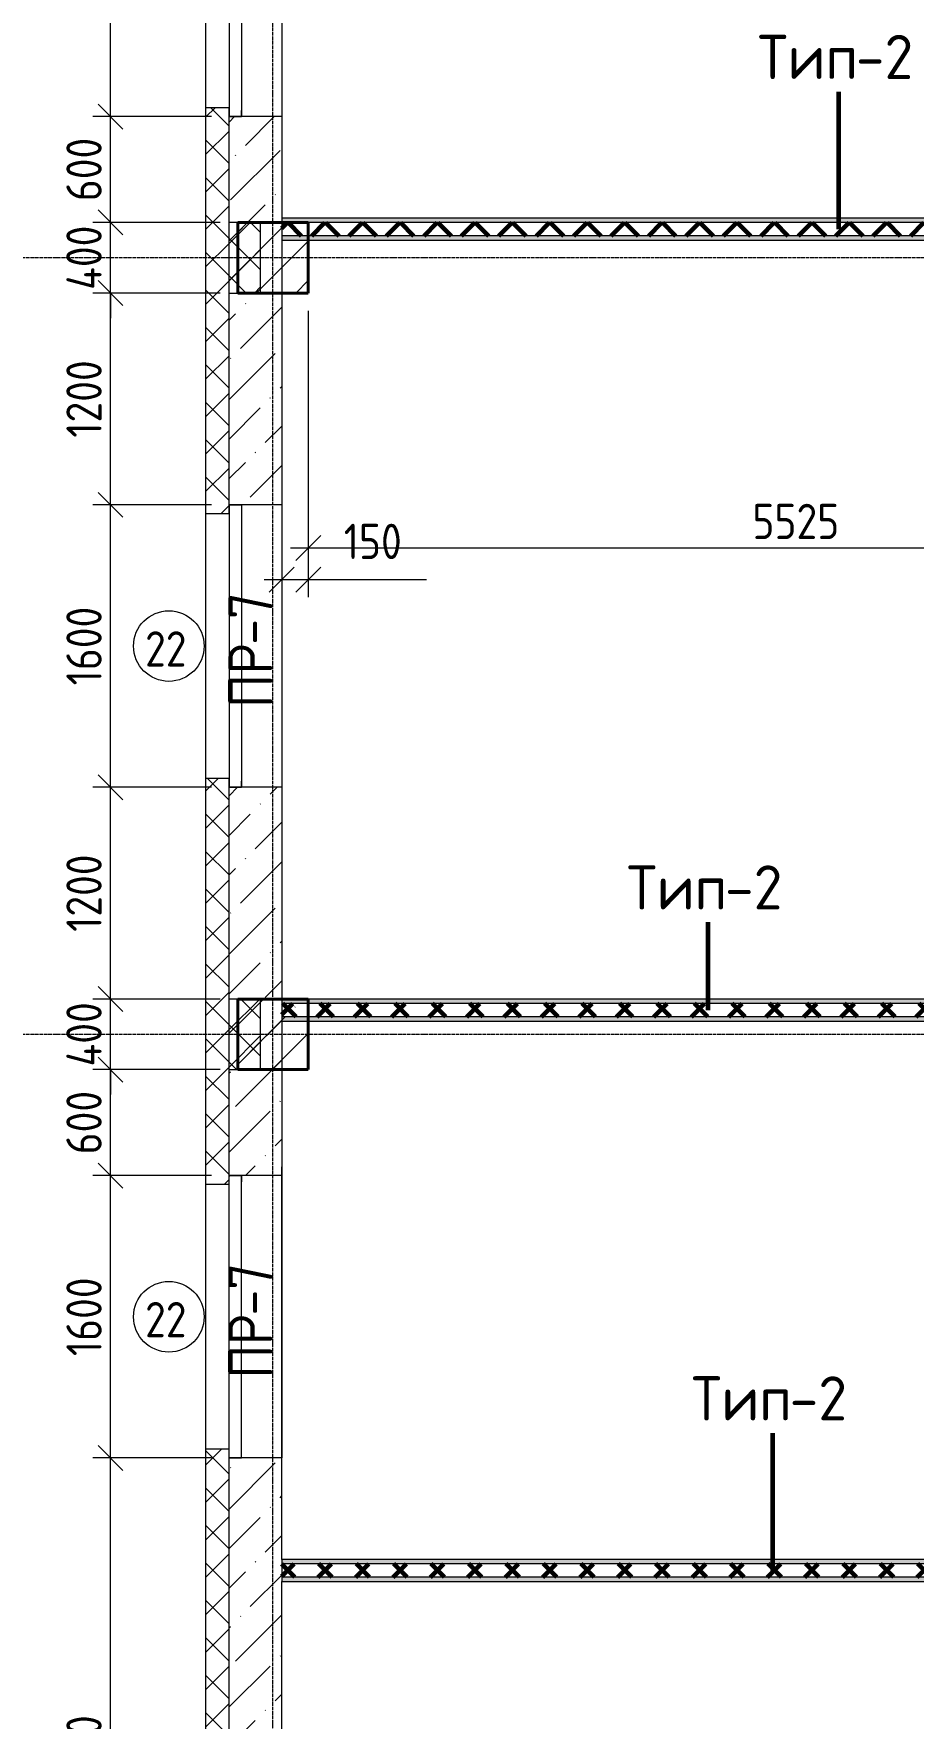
# Model space of a CAD drawing. Header units: millimetres. Extents: x -60946 to 138510, y -262288 to 24501.
# Drawn here: x -20946 to -15962, y -203498 to -193954 of the extents above; entities that cross this region are included whole.
import ezdxf

# ---------------------------------------------------------------- set-up
doc = ezdxf.new("R2010")
doc.units = ezdxf.units.MM
doc.linetypes.add('ADSK_Линия сетки', pattern=[25, 20, -2.5, 0, -2.5])
for name, color, linetype, lineweight in [('2)Тип-2', 3, 'Continuous', 60), ('_ Окна', 7, 'Continuous', 18), ('Марки', 7, 'Continuous', 20), ('Марки окон', 7, 'Continuous', 20), ('Несущие колонны', 7, 'Continuous', 18), ('Окна', 7, 'Continuous', 9), ('Оси', 7, 'Continuous', 9), ('Размеры', 7, 'Continuous', 9), ('Стены внутренние', 7, 'Continuous', 18), ('Стены наружные', 7, 'Continuous', 18), ('Стены штриховка', 7, 'Continuous', 9)]:
    doc.layers.add(name, color=color, linetype=linetype, lineweight=lineweight)
doc.styles.add('GOST Common_2', font='', dxfattribs={"width": 0.9, "height": 250})
doc.styles.add('GOST Common_3', font='', dxfattribs={"width": 0.9, "height": 200})
doc.styles.add('GOST Common_4', font='', dxfattribs={"height": 250})
doc.styles.get('GOST Common_2').set_extended_font_data('GOST Common')
doc.styles.get('GOST Common_3').set_extended_font_data('GOST Common')
doc.styles.get('GOST Common_4').set_extended_font_data('GOST Common')
doc.dimstyles.new('ADSK_Основной_2_0', dxfattribs={"dimscale": 304.8, "dimtxt": 201.142999, "dimasz": 0.463911, "dimexe": 0.328084, "dimexo": 0.328084, "dimgap": 0.164042, "dimtad": 1, "dimdec": 3, "dimrnd": 0.001, "dimdsep": 46, "dimtxsty": 'GOST Common_3', "dimblk1": 'OBLIQUE', "dimblk2": 'OBLIQUE', "dimsah": 1, "dimcen": 0.09, "dimdle": 0.328084, "dimazin": 2, "dimtfac": 1, "dimtdec": 4, "dimtix": 1, "dimtmove": 0, "dimatfit": 3, "dimfxl": 1, "dimtvp": 1, "dimtolj": 1, "dimtzin": 0, "dimlwd": 20, "dimlwe": 20, "dimarcsym": 2})
doc.dimstyles.new('ADSK_Основной_2_0_1', dxfattribs={"dimscale": 304.8, "dimtxt": 201.142999, "dimasz": 0.463911, "dimexe": 0.328084, "dimexo": 0.328084, "dimgap": 0.164042, "dimtad": 1, "dimdec": 3, "dimrnd": 0.001, "dimdsep": 46, "dimtxsty": 'GOST Common_3', "dimblk1": 'OBLIQUE', "dimblk2": 'OBLIQUE', "dimsah": 1, "dimcen": 0.09, "dimdle": 0.328084, "dimazin": 2, "dimtfac": 1, "dimtdec": 4, "dimtix": 1, "dimtmove": 1, "dimatfit": 3, "dimfxl": 1, "dimtvp": 1, "dimtolj": 1, "dimtzin": 0, "dimlwd": 20, "dimlwe": 20, "dimarcsym": 2})
doc.dimstyles.new('ADSK_Основной_2_0_2', dxfattribs={"dimscale": 304.8, "dimtxt": 201.142999, "dimasz": 0.463911, "dimexe": 0.328084, "dimexo": 0.328084, "dimgap": 0.164042, "dimtad": 1, "dimdec": 3, "dimrnd": 0.001, "dimdsep": 46, "dimtxsty": 'GOST Common_3', "dimblk1": 'OBLIQUE', "dimblk2": 'OBLIQUE', "dimsah": 1, "dimcen": 0.09, "dimdle": 0.328084, "dimazin": 2, "dimtfac": 1, "dimtdec": 4, "dimtix": 1, "dimtmove": 0, "dimatfit": 3, "dimfxl": 1, "dimtvp": 1, "dimtolj": 1, "dimtzin": 0, "dimlwd": 20, "dimlwe": 20, "dimarcsym": 2})
pattern_1 = [(45, (9.36, -198628.46), (-224.5064, 224.5064), []), (45, (233.87, -198628.46), (-224.5064, 224.5064), [396.875, -79.375, 3.353, -76.022])]
pattern_2 = [(45, (9.36, -198628.46), (-106.066, 106.066), []), (135, (9.36, -198628.46), (-106.066, -106.066), [])]

# ---------------------------------------------------------------- blocks, each defined once
blk = doc.blocks.new('ADSK_КолоннаЖБ_Прямоугольная - 400x400 мм-1807142-Кладочный план 4-го этажа')
at = {"layer": 'Несущие колонны', "lineweight": 40}
for p, q in [((-200, 200), (200, 200)), ((-200, -200), (-200, 200)), ((200, 200), (200, -200)), ((200, -200), (-200, -200))]:
    blk.add_line(p, q, dxfattribs=at)
blk = doc.blocks.new('ОКНО L03 _2СТ_RS - ОК-5_1600х2000h-3556615-Кладочный план 4-го этажа')
at = {"layer": '_ Окна'}
for p, q in [((-838.1, 149), (761.9, 149)), ((-838.1, 149), (-838.1, 79)), ((-838.1, 149), (-833.1, 149)), ((-818.1, 149), (-38.1, 149)), ((-38.1, 149), (741.9, 149)), ((761.9, 149), (756.9, 149)), ((761.9, 149), (761.9, 79)), ((-838.1, 79), (761.9, 79)), ((-838.1, 79), (-803.1, 79)), ((-818.1, 79), (-38.1, 79)), ((-38.1, 79), (741.9, 79)), ((761.9, 79), (726.9, 79))]:
    blk.add_line(p, q, dxfattribs=at)
at = {"layer": 'Окна'}
blk.add_line((-888.1, -150), (811.9, -150), dxfattribs=at)
blk = doc.blocks.new('ОКНО L03 _2СТ_RS - ОК-5_1600х2000h-3556607-Кладочный план 4-го этажа')
at = {"layer": '_ Окна'}
for p, q in [((-838.1, -79), (761.9, -79)), ((-838.1, -149), (-838.1, -79)), ((-838.1, -79), (-803.1, -79)), ((-818.1, -79), (-38.1, -79)), ((-38.1, -79), (741.9, -79)), ((761.9, -79), (726.9, -79)), ((761.9, -149), (761.9, -79)), ((-838.1, -149), (761.9, -149)), ((-838.1, -149), (-833.1, -149)), ((-818.1, -149), (-38.1, -149)), ((-38.1, -149), (741.9, -149)), ((761.9, -149), (756.9, -149))]:
    blk.add_line(p, q, dxfattribs=at)
at = {"layer": 'Окна'}
blk.add_line((-888.1, 150), (811.9, 150), dxfattribs=at)
blk = doc.blocks.new('_Oblique')
at = {"color": 0, "linetype": 'ByBlock', "lineweight": -2}
blk.add_line((-0.5, -0.5), (0.5, 0.5), dxfattribs=at)
blk = doc.blocks.new('*D5890')
at = {"layer": 'Defpoints', "color": 0, "transparency": 16777216}
for p in [(-20511.3, -202023.5), (-19839.6, -202023.5), (-19790.6, -205423.5)]:
    blk.add_point(p, dxfattribs=at)
at = {"layer": 'Размеры', "color": 0, "lineweight": 20, "transparency": 16777216}
for p, q in [((-20511.3, -205523.5), (-20511.3, -201923.5)), ((-19939.6, -202023.5), (-20611.3, -202023.5)), ((-19890.6, -205423.5), (-20611.3, -205423.5))]:
    blk.add_line(p, q, dxfattribs=at)
at = {"layer": 'Размеры', "color": 0, "lineweight": 20, "transparency": 16777216, "xscale": 141.4, "yscale": 141.4, "zscale": 141.4}
for p, rotation in [((-20511.3, -202023.5), 90), ((-20511.3, -205423.5), 270)]:
    blk.add_blockref('_Oblique', p, dxfattribs=dict(at, rotation=rotation))
at = {"layer": 'Размеры', "color": 0, "lineweight": 9, "transparency": 16777216, "insert": (-20661.3, -203723.5), "char_height": 200, "width": 625.93, "attachment_point": 5, "rotation": 90, "style": 'GOST Common_3'}
blk.add_mtext('\\A1;3400', dxfattribs=at)
blk = doc.blocks.new('*D5891')
at = {"layer": 'Defpoints', "color": 0, "transparency": 16777216}
for p in [(-20511.3, -200423.5), (-19839.6, -200423.5), (-19839.6, -202023.5)]:
    blk.add_point(p, dxfattribs=at)
at = {"layer": 'Размеры', "color": 0, "lineweight": 20, "transparency": 16777216}
for p, q in [((-20511.3, -202123.5), (-20511.3, -200323.5)), ((-19939.6, -200423.5), (-20611.3, -200423.5)), ((-19939.6, -202023.5), (-20611.3, -202023.5))]:
    blk.add_line(p, q, dxfattribs=at)
at = {"layer": 'Размеры', "color": 0, "lineweight": 20, "transparency": 16777216, "xscale": 141.4, "yscale": 141.4, "zscale": 141.4}
for p, rotation in [((-20511.3, -200423.5), 90), ((-20511.3, -202023.5), 270)]:
    blk.add_blockref('_Oblique', p, dxfattribs=dict(at, rotation=rotation))
at = {"layer": 'Размеры', "color": 0, "lineweight": 9, "transparency": 16777216, "insert": (-20661.3, -201223.5), "char_height": 200, "width": 560.473, "attachment_point": 5, "rotation": 90, "style": 'GOST Common_3'}
blk.add_mtext('\\A1;1600', dxfattribs=at)
blk = doc.blocks.new('*D5892')
at = {"layer": 'Defpoints', "color": 0, "transparency": 16777216}
for p in [(-20511.3, -199823.5), (-19790.6, -199823.5), (-19839.6, -200423.5)]:
    blk.add_point(p, dxfattribs=at)
at = {"layer": 'Размеры', "color": 0, "lineweight": 20, "transparency": 16777216}
for p, q in [((-20511.3, -200523.5), (-20511.3, -199723.5)), ((-19890.6, -199823.5), (-20611.3, -199823.5)), ((-19939.6, -200423.5), (-20611.3, -200423.5))]:
    blk.add_line(p, q, dxfattribs=at)
at = {"layer": 'Размеры', "color": 0, "lineweight": 20, "transparency": 16777216, "xscale": 141.4, "yscale": 141.4, "zscale": 141.4}
for p, rotation in [((-20511.3, -199823.5), 90), ((-20511.3, -200423.5), 270)]:
    blk.add_blockref('_Oblique', p, dxfattribs=dict(at, rotation=rotation))
at = {"layer": 'Размеры', "color": 0, "lineweight": 9, "transparency": 16777216, "insert": (-20661.3, -200123.5), "char_height": 200, "width": 454.106, "attachment_point": 5, "rotation": 90, "style": 'GOST Common_3'}
blk.add_mtext('\\A1;600', dxfattribs=at)
blk = doc.blocks.new('*D5893')
at = {"layer": 'Defpoints', "color": 0, "transparency": 16777216}
for p in [(-20511.3, -199423.5), (-19790.6, -199423.5), (-19790.6, -199823.5)]:
    blk.add_point(p, dxfattribs=at)
at = {"layer": 'Размеры', "color": 0, "lineweight": 20, "transparency": 16777216}
for p, q in [((-20511.3, -199423.5), (-20511.3, -199282.1)), ((-19890.6, -199423.5), (-20611.3, -199423.5)), ((-20511.3, -199823.5), (-20511.3, -199423.5)), ((-19890.6, -199823.5), (-20611.3, -199823.5)), ((-20511.3, -199823.5), (-20511.3, -199964.9))]:
    blk.add_line(p, q, dxfattribs=at)
at = {"layer": 'Размеры', "color": 0, "lineweight": 20, "transparency": 16777216, "xscale": 141.4, "yscale": 141.4, "zscale": 141.4}
for p, rotation in [((-20511.3, -199423.5), 270), ((-20511.3, -199823.5), 90)]:
    blk.add_blockref('_Oblique', p, dxfattribs=dict(at, rotation=rotation))
at = {"layer": 'Размеры', "color": 0, "lineweight": 9, "transparency": 16777216, "insert": (-20661.3, -199623.5), "char_height": 200, "width": 474.561, "attachment_point": 5, "rotation": 90, "style": 'GOST Common_3'}
blk.add_mtext('\\A1;400', dxfattribs=at)
blk = doc.blocks.new('*D5894')
at = {"layer": 'Defpoints', "color": 0, "transparency": 16777216}
for p in [(-20511.3, -198223.5), (-19839.6, -198223.5), (-19790.6, -199423.5)]:
    blk.add_point(p, dxfattribs=at)
at = {"layer": 'Размеры', "color": 0, "lineweight": 20, "transparency": 16777216}
for p, q in [((-20511.3, -199523.5), (-20511.3, -198123.5)), ((-19939.6, -198223.5), (-20611.3, -198223.5)), ((-19890.6, -199423.5), (-20611.3, -199423.5))]:
    blk.add_line(p, q, dxfattribs=at)
at = {"layer": 'Размеры', "color": 0, "lineweight": 20, "transparency": 16777216, "xscale": 141.4, "yscale": 141.4, "zscale": 141.4}
for p, rotation in [((-20511.3, -198223.5), 90), ((-20511.3, -199423.5), 270)]:
    blk.add_blockref('_Oblique', p, dxfattribs=dict(at, rotation=rotation))
at = {"layer": 'Размеры', "color": 0, "lineweight": 9, "transparency": 16777216, "insert": (-20661.3, -198823.5), "char_height": 200, "width": 560.473, "attachment_point": 5, "rotation": 90, "style": 'GOST Common_3'}
blk.add_mtext('\\A1;1200', dxfattribs=at)
blk = doc.blocks.new('*D5895')
at = {"layer": 'Defpoints', "color": 0, "transparency": 16777216}
for p in [(-20511.3, -196623.5), (-19839.6, -196623.5), (-19839.6, -198223.5)]:
    blk.add_point(p, dxfattribs=at)
at = {"layer": 'Размеры', "color": 0, "lineweight": 20, "transparency": 16777216}
for p, q in [((-20511.3, -198323.5), (-20511.3, -196523.5)), ((-19939.6, -196623.5), (-20611.3, -196623.5)), ((-19939.6, -198223.5), (-20611.3, -198223.5))]:
    blk.add_line(p, q, dxfattribs=at)
at = {"layer": 'Размеры', "color": 0, "lineweight": 20, "transparency": 16777216, "xscale": 141.4, "yscale": 141.4, "zscale": 141.4}
for p, rotation in [((-20511.3, -196623.5), 90), ((-20511.3, -198223.5), 270)]:
    blk.add_blockref('_Oblique', p, dxfattribs=dict(at, rotation=rotation))
at = {"layer": 'Размеры', "color": 0, "lineweight": 9, "transparency": 16777216, "insert": (-20661.3, -197423.5), "char_height": 200, "width": 560.473, "attachment_point": 5, "rotation": 90, "style": 'GOST Common_3'}
blk.add_mtext('\\A1;1600', dxfattribs=at)
blk = doc.blocks.new('*D5725')
at = {"layer": 'Defpoints', "color": 0, "transparency": 16777216}
for p in [(-20511.3, -195423.5), (-19790.6, -195423.5), (-19839.6, -196623.5)]:
    blk.add_point(p, dxfattribs=at)
at = {"layer": 'Размеры', "color": 0, "lineweight": 20, "transparency": 16777216}
for p, q in [((-20511.3, -196723.5), (-20511.3, -195323.5)), ((-19890.6, -195423.5), (-20611.3, -195423.5)), ((-19939.6, -196623.5), (-20611.3, -196623.5))]:
    blk.add_line(p, q, dxfattribs=at)
at = {"layer": 'Размеры', "color": 0, "lineweight": 20, "transparency": 16777216, "xscale": 141.4, "yscale": 141.4, "zscale": 141.4}
for p, rotation in [((-20511.3, -195423.5), 90), ((-20511.3, -196623.5), 270)]:
    blk.add_blockref('_Oblique', p, dxfattribs=dict(at, rotation=rotation))
at = {"layer": 'Размеры', "color": 0, "lineweight": 9, "transparency": 16777216, "insert": (-20661.3, -196023.5), "char_height": 200, "width": 560.473, "attachment_point": 5, "rotation": 90, "style": 'GOST Common_3'}
blk.add_mtext('\\A1;1200', dxfattribs=at)
blk = doc.blocks.new('*D5726')
at = {"layer": 'Defpoints', "color": 0, "transparency": 16777216}
for p in [(-20511.3, -195023.5), (-19790.6, -195023.5), (-19790.6, -195423.5)]:
    blk.add_point(p, dxfattribs=at)
at = {"layer": 'Размеры', "color": 0, "lineweight": 20, "transparency": 16777216}
for p, q in [((-20511.3, -195023.5), (-20511.3, -194882.1)), ((-19890.6, -195023.5), (-20611.3, -195023.5)), ((-20511.3, -195423.5), (-20511.3, -195023.5)), ((-19890.6, -195423.5), (-20611.3, -195423.5)), ((-20511.3, -195423.5), (-20511.3, -195564.9))]:
    blk.add_line(p, q, dxfattribs=at)
at = {"layer": 'Размеры', "color": 0, "lineweight": 20, "transparency": 16777216, "xscale": 141.4, "yscale": 141.4, "zscale": 141.4}
for p, rotation in [((-20511.3, -195023.5), 270), ((-20511.3, -195423.5), 90)]:
    blk.add_blockref('_Oblique', p, dxfattribs=dict(at, rotation=rotation))
at = {"layer": 'Размеры', "color": 0, "lineweight": 9, "transparency": 16777216, "insert": (-20661.3, -195223.5), "char_height": 200, "width": 474.561, "attachment_point": 5, "rotation": 90, "style": 'GOST Common_3'}
blk.add_mtext('\\A1;400', dxfattribs=at)
blk = doc.blocks.new('*D5727')
at = {"layer": 'Defpoints', "color": 0, "transparency": 16777216}
for p in [(-20511.3, -194423.5), (-19839.6, -194423.5), (-19790.6, -195023.5)]:
    blk.add_point(p, dxfattribs=at)
at = {"layer": 'Размеры', "color": 0, "lineweight": 20, "transparency": 16777216}
for p, q in [((-20511.3, -195123.5), (-20511.3, -194323.5)), ((-19939.6, -194423.5), (-20611.3, -194423.5)), ((-19890.6, -195023.5), (-20611.3, -195023.5))]:
    blk.add_line(p, q, dxfattribs=at)
at = {"layer": 'Размеры', "color": 0, "lineweight": 20, "transparency": 16777216, "xscale": 141.4, "yscale": 141.4, "zscale": 141.4}
for p, rotation in [((-20511.3, -194423.5), 90), ((-20511.3, -195023.5), 270)]:
    blk.add_blockref('_Oblique', p, dxfattribs=dict(at, rotation=rotation))
at = {"layer": 'Размеры', "color": 0, "lineweight": 9, "transparency": 16777216, "insert": (-20661.3, -194723.5), "char_height": 200, "width": 454.106, "attachment_point": 5, "rotation": 90, "style": 'GOST Common_3'}
blk.add_mtext('\\A1;600', dxfattribs=at)
blk = doc.blocks.new('*D5728')
at = {"layer": 'Defpoints', "color": 0, "transparency": 16777216}
for p in [(-20511.3, -192823.5), (-19839.6, -192823.5), (-19839.6, -194423.5)]:
    blk.add_point(p, dxfattribs=at)
at = {"layer": 'Размеры', "color": 0, "lineweight": 20, "transparency": 16777216}
for p, q in [((-20511.3, -194523.5), (-20511.3, -192723.5)), ((-19939.6, -192823.5), (-20611.3, -192823.5)), ((-19939.6, -194423.5), (-20611.3, -194423.5))]:
    blk.add_line(p, q, dxfattribs=at)
at = {"layer": 'Размеры', "color": 0, "lineweight": 20, "transparency": 16777216, "xscale": 141.4, "yscale": 141.4, "zscale": 141.4}
for p, rotation in [((-20511.3, -192823.5), 90), ((-20511.3, -194423.5), 270)]:
    blk.add_blockref('_Oblique', p, dxfattribs=dict(at, rotation=rotation))
at = {"layer": 'Размеры', "color": 0, "lineweight": 9, "transparency": 16777216, "insert": (-20661.3, -193623.5), "char_height": 200, "width": 560.473, "attachment_point": 5, "rotation": 90, "style": 'GOST Common_3'}
blk.add_mtext('\\A1;1600', dxfattribs=at)
blk = doc.blocks.new('*D6358')
at = {"layer": 'Defpoints', "color": 0, "transparency": 16777216}
for p in [(-19390.6, -195423.5), (-19540.6, -196767.6), (-19390.6, -197047.2)]:
    blk.add_point(p, dxfattribs=at)
at = {"layer": 'Размеры', "color": 0, "lineweight": 20, "transparency": 16777216}
for p, q in [((-19390.6, -195523.5), (-19390.6, -197147.2)), ((-19540.6, -196867.6), (-19540.6, -197147.2)), ((-19640.6, -197047.2), (-19390.6, -197047.2)), ((-19390.6, -197047.2), (-18720.7, -197047.2))]:
    blk.add_line(p, q, dxfattribs=at)
at = {"layer": 'Размеры', "color": 0, "lineweight": 20, "transparency": 16777216, "xscale": 141.4, "yscale": 141.4, "zscale": 141.4, "rotation": 180}
blk.add_blockref('_Oblique', (-19540.6, -197047.2), dxfattribs=at)
at = {"layer": 'Размеры', "color": 0, "lineweight": 20, "transparency": 16777216, "xscale": 141.4, "yscale": 141.4, "zscale": 141.4}
blk.add_blockref('_Oblique', (-19390.6, -197047.2), dxfattribs=at)
at = {"layer": 'Размеры', "color": 0, "lineweight": 9, "transparency": 16777216, "insert": (-19189.5, -196730.6), "char_height": 200, "width": 409.104, "attachment_point": 1, "line_spacing_factor": 1.022761, "style": 'GOST Common_3'}
blk.add_mtext('\\A1;150', dxfattribs=at)
blk = doc.blocks.new('*D6359')
at = {"layer": 'Defpoints', "color": 0, "transparency": 16777216}
for p in [(-19390.6, -195423.5), (-13865.6, -196398.5), (-13865.6, -196867.5)]:
    blk.add_point(p, dxfattribs=at)
at = {"layer": 'Размеры', "color": 0, "lineweight": 20, "transparency": 16777216}
for p, q in [((-19390.6, -195523.5), (-19390.6, -196967.5)), ((-13865.6, -196498.5), (-13865.6, -196967.5)), ((-19490.6, -196867.5), (-13765.6, -196867.5))]:
    blk.add_line(p, q, dxfattribs=at)
at = {"layer": 'Размеры', "color": 0, "lineweight": 20, "transparency": 16777216, "xscale": 141.4, "yscale": 141.4, "zscale": 141.4, "rotation": 180}
blk.add_blockref('_Oblique', (-19390.6, -196867.5), dxfattribs=at)
at = {"layer": 'Размеры', "color": 0, "lineweight": 20, "transparency": 16777216, "xscale": 141.4, "yscale": 141.4, "zscale": 141.4}
blk.add_blockref('_Oblique', (-13865.6, -196867.5), dxfattribs=at)
at = {"layer": 'Размеры', "color": 0, "lineweight": 9, "transparency": 16777216, "insert": (-16628.1, -196717.5), "char_height": 200, "width": 605.475, "attachment_point": 5, "style": 'GOST Common_3'}
blk.add_mtext('\\A1;5525', dxfattribs=at)
blk = doc.blocks.new('М_окна1 - Маркировка типоразмера-1510237-Кладочный план 4-го этажа')
at = {"layer": 'Марки окон'}
blk.add_circle((0, 0), 2, dxfattribs=at)

msp = doc.modelspace()

# ---------------------------------------------------------------- hatches: boundary and pattern name
at = {"layer": '2)Тип-2'}
for points in [[(-13140.6385, -195023.4914), (-13040.6385, -195023.4914), (-13040.6385, -194998.4914), (-19540.6385, -194998.4914), (-19540.6385, -195023.4914), (-13205.6259, -195023.4914)], [(-14855.7089, -199448.4914), (-13840.6385, -199448.4914), (-13840.6385, -199423.4914), (-19540.6385, -199423.4914), (-19540.6385, -199448.4914), (-16505.7919, -199448.4914)], [(-13840.6385, -199548.4914), (-13840.6385, -199523.4914), (-19540.6385, -199523.4914), (-19540.6385, -199548.4914), (-13865.6385, -199548.4914)], [(-14855.7089, -202623.4914), (-13840.6385, -202623.4914), (-13840.6385, -202598.4914), (-19540.6385, -202598.4914), (-19540.6385, -202623.4914), (-16505.7919, -202623.4914)], [(-13865.6385, -202723.4914), (-13840.6385, -202723.4914), (-13840.6385, -202698.4914), (-19540.6385, -202698.4914), (-19540.6385, -202723.4914), (-14855.7089, -202723.4914)]]:
    msp.add_hatch(color=256, dxfattribs=at).paths.add_polyline_path(points)
h = msp.add_hatch(dxfattribs=at)
h.set_pattern_fill('FP_4', color=256, style=0, pattern_type=2)
h.set_pattern_definition(pattern_2)
h.paths.add_polyline_path([(-13390.6385, -195098.4914), (-13115.6385, -195098.4914), (-13115.6385, -195023.4914), (-13390.6385, -195023.4914), (-13390.6385, -195092.7203)])
h.paths.add_polyline_path([(-13790.6385, -195098.4914), (-13790.6385, -195023.4914), (-19540.6385, -195023.4914), (-19540.6385, -195098.4914), (-13840.6385, -195098.4914)])
h = msp.add_hatch(color=256, dxfattribs=at)
h.paths.add_polyline_path([(-13390.6385, -195123.4914), (-13140.6385, -195123.4914), (-13140.6385, -195098.4914), (-13390.6385, -195098.4914)])
h.paths.add_polyline_path([(-14855.7089, -195123.4914), (-13840.6385, -195123.4914), (-13840.6385, -195098.4914), (-19540.6385, -195098.4914), (-19540.6385, -195123.4914), (-16505.7919, -195123.4914)])
h = msp.add_hatch(dxfattribs=at)
h.set_pattern_fill('FP_4', color=256, style=0, pattern_type=2)
h.set_pattern_definition(pattern_2)
h.paths.add_polyline_path([(-14855.7089, -199523.4914), (-13840.6385, -199523.4914), (-13840.6385, -199448.4914), (-19540.6385, -199448.4914), (-19540.6385, -199523.4914), (-16505.7919, -199523.4914)])
h = msp.add_hatch(dxfattribs=at)
h.set_pattern_fill('FP_4', color=256, style=0, pattern_type=2)
h.set_pattern_definition(pattern_2)
h.paths.add_polyline_path([(-13840.6385, -202698.4914), (-13840.6385, -202623.4914), (-19540.6385, -202623.4914), (-19540.6385, -202698.4914), (-13865.6385, -202698.4914)])
at = {"layer": 'Несущие колонны', "lineweight": 9}
h = msp.add_hatch(dxfattribs=at)
h.set_pattern_fill('FP_1', color=256, style=0, pattern_type=2)
h.set_pattern_definition(pattern_1)
h.paths.add_polyline_path([(-19790.6385, -195423.4914), (-19390.6385, -195423.4914), (-19390.6385, -195023.4914), (-19790.6385, -195023.4914), (-19790.6385, -195092.7203)])
h = msp.add_hatch(dxfattribs=at)
h.set_pattern_fill('FP_1', color=256, style=0, pattern_type=2)
h.set_pattern_definition(pattern_1)
h.paths.add_polyline_path([(-19790.6385, -199823.4914), (-19390.6385, -199823.4914), (-19390.6385, -199423.4914), (-19790.6385, -199423.4914)])
at = {"layer": 'Стены внутренние', "lineweight": 9}
h = msp.add_hatch(dxfattribs=at)
h.set_pattern_fill('FP_2', color=256, style=0, pattern_type=2)
h.set_pattern_definition([(45, (9.36, -198628.46), (84.1895, 308.696), [396.875, -79.375, 3.353, -76.022])])
h.paths.add_polyline_path([(-19790.6385, -205423.4914), (-19540.6385, -205423.4914), (-19540.6385, -202023.4914), (-19839.6385, -202023.4914), (-19840.6385, -205423.4914), (-19805.9578, -205423.4914)])
h.paths.add_polyline_path([(-19839.6385, -200473.4914), (-19839.6385, -200423.4914), (-19540.6385, -200423.4914), (-19540.6385, -198223.4914), (-19839.6385, -198223.4914), (-19840.6385, -200473.4914)])
h.paths.add_polyline_path([(-19840.6385, -196673.4914), (-19839.6385, -196673.4914), (-19839.6385, -196623.4914), (-19540.6385, -196623.4914), (-19540.6385, -194423.4914), (-19839.6385, -194423.4914), (-19840.6385, -195092.7203)])
h.paths.add_polyline_path([(-19840.6385, -192873.4914), (-19839.6385, -192873.4914), (-19839.6385, -192823.4914), (-19540.6385, -192823.4914), (-19540.6385, -191623.4914), (-19839.6385, -191623.4914), (-19840.6385, -191573.4914)])
h.paths.add_polyline_path([(-19839.6385, -190073.4914), (-19839.6385, -190023.4914), (-19540.6385, -190023.4914), (-19540.6385, -187623.4914), (-19840.6385, -187623.4914), (-19840.6385, -190073.4914)])
at = {"layer": 'Стены наружные', "lineweight": 9}
h = msp.add_hatch(dxfattribs=at)
h.set_pattern_fill('FP_4', color=256, style=0, pattern_type=2)
h.set_pattern_definition(pattern_2)
h.paths.add_polyline_path([(-19840.6385, -205423.4914), (-19840.6385, -201973.4914), (-19970.6385, -201973.4914), (-19970.6385, -205423.4914)])
h.paths.add_polyline_path([(-19840.6385, -200473.4914), (-19840.6385, -198173.4914), (-19970.6385, -198173.4914), (-19970.6385, -200473.4914)])
h.paths.add_polyline_path([(-19970.6385, -196673.4914), (-19840.6385, -196673.4914), (-19840.6385, -194373.4914), (-19970.6385, -194373.4914), (-19970.6385, -195092.7203)])
h.paths.add_polyline_path([(-19970.6385, -192873.4914), (-19840.6385, -192873.4914), (-19840.6385, -191573.4914), (-19970.6385, -191573.4914)])
h.paths.add_polyline_path([(-19840.6385, -190073.4914), (-19840.6385, -187803.4914), (-19970.6385, -187803.4914), (-19970.6385, -190073.4914)])
h = msp.add_hatch(dxfattribs=at)
h.set_pattern_fill('FP_4', color=256, style=0, pattern_type=2)
h.set_pattern_definition(pattern_2)
h.paths.add_polyline_path([(-19840.6385, -195423.4914), (-19660.6385, -195423.4914), (-19660.6385, -195023.4914), (-19840.6385, -195023.4914), (-19840.6385, -195092.7203)])
h = msp.add_hatch(dxfattribs=at)
h.set_pattern_fill('FP_4', color=256, style=0, pattern_type=2)
h.set_pattern_definition(pattern_2)
h.paths.add_polyline_path([(-19805.9578, -199823.4914), (-19660.6385, -199823.4914), (-19660.6385, -199423.4914), (-19840.6385, -199423.4914), (-19840.6385, -199823.4914)])

# ---------------------------------------------------------------- linework, layer by layer
at = {"layer": '2)Тип-2'}
for p, q in [((-16383.7311, -195060.9914), (-16383.7311, -194283.2069)), ((-17125.0696, -199485.9914), (-17125.0696, -198988.3481)), ((-16758.7311, -202660.9914), (-16758.7311, -201883.2069))]:
    msp.add_line(p, q, dxfattribs=at)
at = {"layer": 'Несущие колонны', "lineweight": 9}
for p, q in [((-19390.6385, -195023.4914), (-19790.6385, -195023.4914)), ((-19790.6385, -195023.4914), (-19790.6385, -195423.4914)), ((-19390.6385, -195423.4914), (-19390.6385, -195023.4914)), ((-19790.6385, -195423.4914), (-19390.6385, -195423.4914)), ((-19390.6385, -199423.4914), (-19790.6385, -199423.4914)), ((-19790.6385, -199423.4914), (-19790.6385, -199823.4914)), ((-19390.6385, -199823.4914), (-19390.6385, -199423.4914)), ((-19790.6385, -199823.4914), (-19390.6385, -199823.4914))]:
    msp.add_line(p, q, dxfattribs=at)
at = {"layer": 'Оси', "linetype": 'ADSK_Линия сетки', "lineweight": 5}
for p, q in [((-19590.6385, -209602.3427), (-19590.6385, -174127.5463)), ((62563.3938, -195223.4914), (-25230.7352, -195223.4914)), ((62563.3938, -199623.4914), (-25230.7352, -199623.4914))]:
    msp.add_line(p, q, dxfattribs=at)
at = {"layer": 'Стены внутренние', "lineweight": 5}
for p, q in [((-19540.6385, -192823.4914), (-19540.6385, -194423.4914)), ((-19840.6385, -194373.4914), (-19839.6385, -194373.4914)), ((-19839.6385, -194423.4914), (-19839.6385, -194373.4914)), ((-19540.6385, -194423.4914), (-19839.6385, -194423.4914)), ((-19540.6385, -194423.4914), (-19540.6385, -194998.4914)), ((-13015.6385, -194998.4914), (-19540.6385, -194998.4914)), ((-19540.6385, -195123.4914), (-19540.6385, -196623.4914)), ((-19540.6385, -195123.4914), (-13865.6385, -195123.4914)), ((-19840.6385, -196673.4914), (-19839.6385, -196673.4914)), ((-19839.6385, -196673.4914), (-19839.6385, -196623.4914)), ((-19540.6385, -196623.4914), (-19839.6385, -196623.4914)), ((-19540.6385, -196623.4914), (-19540.6385, -198223.4914)), ((-19840.6385, -198173.4914), (-19839.6385, -198173.4914)), ((-19839.6385, -198223.4914), (-19839.6385, -198173.4914)), ((-19540.6385, -198223.4914), (-19839.6385, -198223.4914)), ((-19540.6385, -198223.4914), (-19540.6385, -199423.4914)), ((-13865.6385, -199423.4914), (-19540.6385, -199423.4914)), ((-19540.6385, -199548.4914), (-19540.6385, -200423.4914)), ((-19540.6385, -199548.4914), (-13865.6385, -199548.4914)), ((-19839.6385, -200473.4914), (-19839.6385, -200423.4914)), ((-19540.6385, -200423.4914), (-19839.6385, -200423.4914)), ((-19540.6385, -200423.4914), (-19540.6385, -202023.4914)), ((-19840.6385, -200473.4914), (-19839.6385, -200473.4914)), ((-19840.6385, -201973.4914), (-19839.6385, -201973.4914)), ((-19839.6385, -202023.4914), (-19839.6385, -201973.4914)), ((-19540.6385, -202023.4914), (-19839.6385, -202023.4914)), ((-19540.6385, -202598.4914), (-19540.6385, -202023.4914)), ((-13865.6385, -202598.4914), (-19540.6385, -202598.4914)), ((-19540.6385, -205423.4914), (-19540.6385, -202723.4914)), ((-19540.6385, -202723.4914), (-13865.6385, -202723.4914))]:
    msp.add_line(p, q, dxfattribs=at)
at = {"layer": 'Стены наружные', "lineweight": 9}
for p, q in [((-19970.6385, -194373.4914), (-19970.6385, -192873.4914)), ((-19970.6385, -196673.4914), (-19970.6385, -194373.4914)), ((-19840.6385, -194373.4914), (-19970.6385, -194373.4914)), ((-19660.6385, -195023.4914), (-19840.6385, -195023.4914)), ((-19840.6385, -195023.4914), (-19840.6385, -195423.4914)), ((-19660.6385, -195423.4914), (-19660.6385, -195023.4914)), ((-19840.6385, -195423.4914), (-19660.6385, -195423.4914)), ((-19970.6385, -198173.4914), (-19970.6385, -196673.4914)), ((-19840.6385, -196673.4914), (-19970.6385, -196673.4914)), ((-19970.6385, -200473.4914), (-19970.6385, -198173.4914)), ((-19840.6385, -198173.4914), (-19970.6385, -198173.4914)), ((-19660.6385, -199423.4914), (-19840.6385, -199423.4914)), ((-19840.6385, -199423.4914), (-19840.6385, -199823.4914)), ((-19660.6385, -199823.4914), (-19660.6385, -199423.4914)), ((-19840.6385, -199823.4914), (-19660.6385, -199823.4914)), ((-19970.6385, -201973.4914), (-19970.6385, -200473.4914)), ((-19840.6385, -200473.4914), (-19970.6385, -200473.4914)), ((-19970.6385, -205423.4914), (-19970.6385, -201973.4914)), ((-19840.6385, -201973.4914), (-19970.6385, -201973.4914))]:
    msp.add_line(p, q, dxfattribs=at)
at = {"layer": 'Стены штриховка', "lineweight": 9}
for p, q in [((-19840.6385, -194373.4914), (-19840.6385, -196673.4914)), ((-19540.6385, -194998.4914), (-19540.6385, -195123.4914)), ((-13790.6385, -195023.4914), (-19540.6385, -195023.4914)), ((-13790.6385, -195098.4914), (-19540.6385, -195098.4914)), ((-19840.6385, -198173.4914), (-19840.6385, -200473.4914)), ((-19540.6385, -199423.4914), (-19540.6385, -199548.4914)), ((-13840.6385, -199448.4914), (-19540.6385, -199448.4914)), ((-13840.6385, -199523.4914), (-19540.6385, -199523.4914)), ((-19840.6385, -201973.4914), (-19840.6385, -205423.4914)), ((-19540.6385, -202598.4914), (-19540.6385, -202723.4914)), ((-13840.6385, -202623.4914), (-19540.6385, -202623.4914)), ((-13840.6385, -202698.4914), (-19540.6385, -202698.4914))]:
    msp.add_line(p, q, dxfattribs=at)

# ---------------------------------------------------------------- block references
at = {"layer": 'Марки окон', "lineweight": 9, "xscale": 99.99999999999993, "yscale": 99.99999999999993, "zscale": 99.99999999999993}
for p in [(-20180.6385, -197423.4914), (-20180.6385, -201223.4914)]:
    msp.add_blockref('М_окна1 - Маркировка типоразмера-1510237-Кладочный план 4-го этажа', p, dxfattribs=at)
at = {"layer": 'Несущие колонны', "lineweight": 40, "rotation": 89.9999999999999}
for p in [(-19590.6385, -195223.4914), (-19590.6385, -199623.4914)]:
    msp.add_blockref('ADSK_КолоннаЖБ_Прямоугольная - 400x400 мм-1807142-Кладочный план 4-го этажа', p, dxfattribs=at)
at = {"layer": 'Окна', "lineweight": 9, "rotation": 269.9999999999997}
for p in [(-19690.6385, -193661.5914), (-19690.6385, -197461.5914)]:
    msp.add_blockref('ОКНО L03 _2СТ_RS - ОК-5_1600х2000h-3556607-Кладочный план 4-го этажа', p, dxfattribs=at)
at = {"layer": 'Окна', "rotation": 89.99999999999972}
msp.add_blockref('ОКНО L03 _2СТ_RS - ОК-5_1600х2000h-3556615-Кладочный план 4-го этажа', (-19690.6385, -201185.3914), dxfattribs=at)

# ---------------------------------------------------------------- texts
at = {"layer": '2)Тип-2', "color": 116, "lineweight": 9, "true_color": 0x008040, "char_height": 250, "attachment_point": 1, "style": 'GOST Common_4'}
for s, insert, width in [('Тип', (-16843.7311, -193960.7798), 673.4175), ('-2', (-16288.1061, -193960.7798), 432.91125), ('Тип', (-17585.0696, -198665.921), 673.4175), ('-2', (-17029.4446, -198665.921), 432.91125), ('Тип', (-17218.7311, -201560.7798), 673.4175), ('-2', (-16663.1061, -201560.7798), 432.91125)]:
    msp.add_mtext(s, dxfattribs=dict(at, insert=insert, width=width))
at = {"layer": 'Марки', "lineweight": 9, "char_height": 250, "attachment_point": 1, "rotation": 90, "style": 'GOST Common_2'}
for s, insert, width in [('-7', (-19843.1196, -197416.2348), 389.620125), ('ПР', (-19843.1196, -197773.4223), 432.91125), ('-7', (-19843.1196, -201216.2348), 389.620125), ('ПР', (-19843.1196, -201573.4223), 432.91125)]:
    msp.add_mtext(s, dxfattribs=dict(at, insert=insert, width=width))
at = {"layer": 'Марки окон', "lineweight": 5, "char_height": 200, "width": 317.46825, "attachment_point": 1, "style": 'GOST Common_3'}
for insert in [(-20315.1959, -197339.7061), (-20315.1959, -201139.7061)]:
    msp.add_mtext('22', dxfattribs=dict(at, insert=insert))

# ---------------------------------------------------------------- dimensions: what is measured, and where the dimension line sits
at = {"layer": 'Размеры', "lineweight": 9}
for base, p1, p2, override, picture, middle in [((-20511.2838, -192823.4914), (-19839.6385, -194423.4914), (-19839.6385, -192823.4914), {"dimpost": '<>', "dimfxl": 1600}, '*D5728', (-20661.2838, -193623.4914)), ((-20511.2838, -194423.4914), (-19790.6385, -195023.4914), (-19839.6385, -194423.4914), {"dimpost": '<>', "dimfxl": 601.997508}, '*D5727', (-20661.2838, -194723.4914)), ((-20511.2838, -195023.4914), (-19790.6385, -195423.4914), (-19790.6385, -195023.4914), {"dimpost": '<>', "dimfxl": 400}, '*D5726', (-20661.2838, -195223.4914)), ((-20511.2838, -195423.4914), (-19839.6385, -196623.4914), (-19790.6385, -195423.4914), {"dimpost": '<>', "dimfxl": 1201}, '*D5725', (-20661.2838, -196023.4914)), ((-20511.2838, -196623.4914), (-19839.6385, -198223.4914), (-19839.6385, -196623.4914), {"dimpost": '<>', "dimfxl": 1600}, '*D5895', (-20661.2838, -197423.4914)), ((-20511.2838, -198223.4914), (-19790.6385, -199423.4914), (-19839.6385, -198223.4914), {"dimpost": '<>', "dimfxl": 1201}, '*D5894', (-20661.2838, -198823.4914)), ((-20511.2838, -199423.4914), (-19790.6385, -199823.4914), (-19790.6385, -199423.4914), {"dimpost": '<>', "dimfxl": 400}, '*D5893', (-20661.2838, -199623.4914)), ((-20511.2838, -199823.4914), (-19839.6385, -200423.4914), (-19790.6385, -199823.4914), {"dimpost": '<>', "dimfxl": 601.997508}, '*D5892', (-20661.2838, -200123.4914)), ((-20511.2838, -200423.4914), (-19839.6385, -202023.4914), (-19839.6385, -200423.4914), {"dimpost": '<>', "dimfxl": 1600}, '*D5891', (-20661.2838, -201223.4914)), ((-20511.2838, -202023.4914), (-19790.6385, -205423.4914), (-19839.6385, -202023.4914), {"dimpost": '<>', "dimfxl": 3400.35307}, '*D5890', (-20661.2838, -203723.4914))]:
    dim = msp.add_linear_dim(base=base, p1=p1, p2=p2, angle=90, dimstyle='ADSK_Основной_2_0_1', override=override, dxfattribs=at)
    dim.commit()
    dim.dimension.update_dxf_attribs({"geometry": picture, "text_midpoint": middle})
dim = msp.add_linear_dim(base=(-19390.6385, -197047.2396), p1=(-19540.6385, -196767.5541), p2=(-19390.6385, -195423.4914), dimstyle='ADSK_Основной_2_0', override={"dimpost": '<>', "dimfxl": 1352.406903}, dxfattribs=at)
dim.commit()
dim.dimension.update_dxf_attribs({"geometry": '*D6358', "text_midpoint": (-18984.9528, -197047.2396), "dimtype": 160})
dim = msp.add_linear_dim(base=(-13865.6385, -196867.539), p1=(-19390.6385, -195423.4914), p2=(-13865.6385, -196398.4914), dimstyle='ADSK_Основной_2_0_2', override={"dimpost": '<>', "dimfxl": 5610.369863}, dxfattribs=at)
dim.commit()
dim.dimension.update_dxf_attribs({"geometry": '*D6359', "text_midpoint": (-16628.1385, -196717.539)})

doc.saveas('drawing.dxf')
